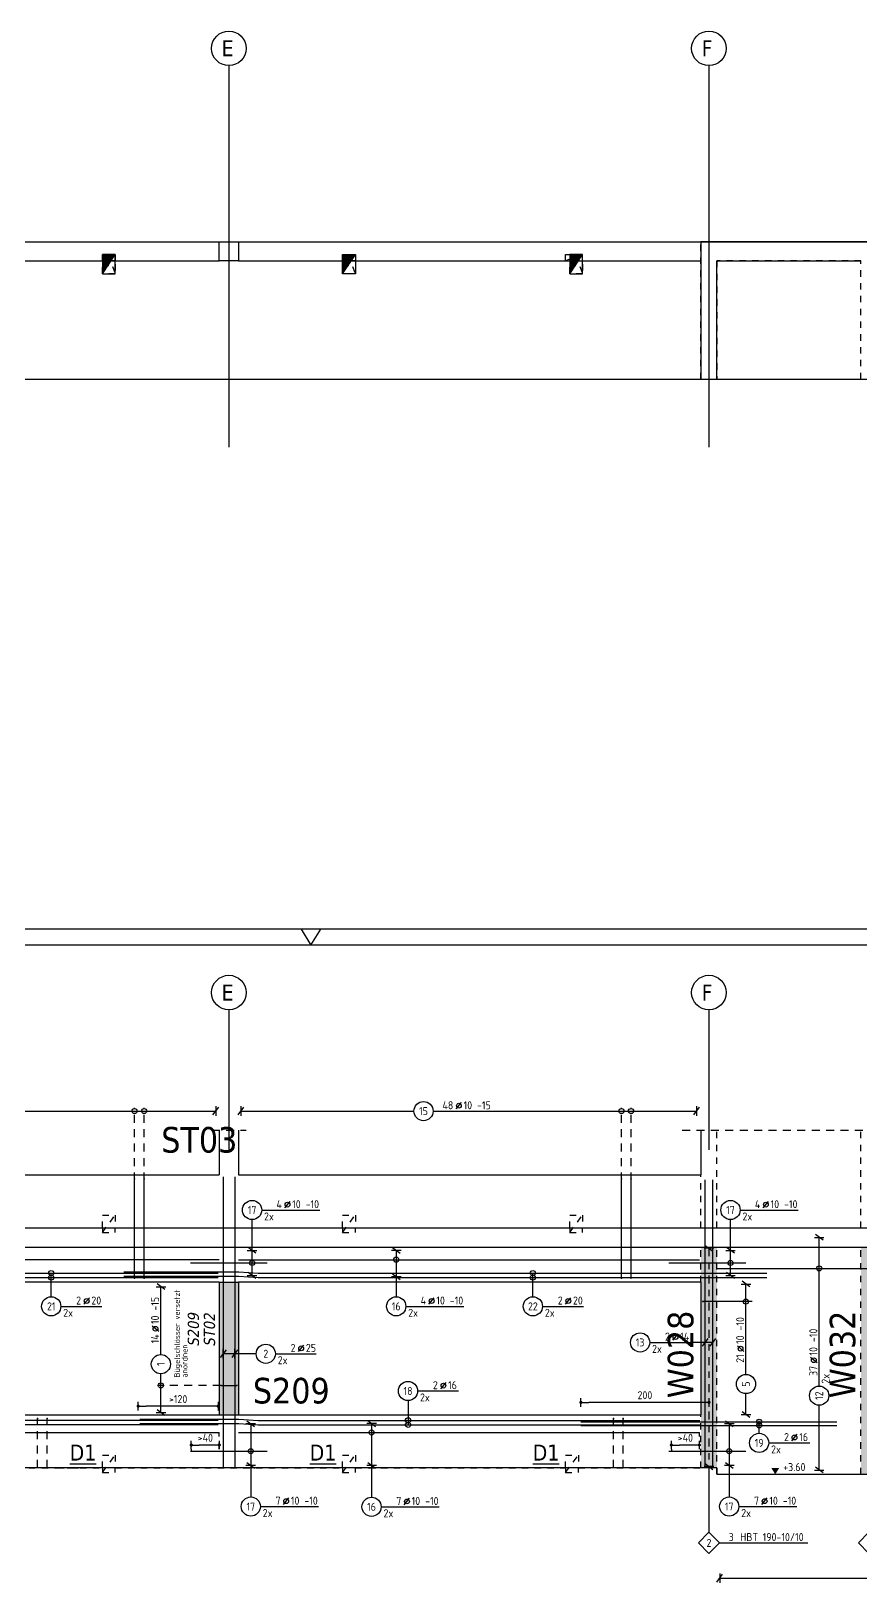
# Model space of a CAD drawing. Extents: x 40 to 135.7, y -30.7 to 24.7.
# Drawn here: x 65.31 to 78.27, y 0.47 to 24.72 of the extents above; entities that cross this region are included whole.
import ezdxf
from ezdxf.enums import TextEntityAlignment as Align

# ---------------------------------------------------------------- set-up
doc = ezdxf.new("R2010")
doc.units = 0
doc.header["$LTSCALE"] = 0.5
for name, pattern in [('AUSGEZOGEN', [1000.01, 1000, 0.01]), ('DOT', [0.175, 0.05, -0.125]), ('HIDDEN', [0.375, 0.25, -0.125]), ('HIDDEN2', [0.187, 0.125, -0.062]), ('HIDDEN4', [0.12, 0.02, -0.1]), ('PUNKT', [0.175, 0.05, -0.125]), ('STRICHPUNKT2', [0.55, 0.25, -0.125, 0.05, -0.125]), ('VERDECKT', [0.375, 0.25, -0.125])]:
    doc.linetypes.add(name, pattern=pattern)
for name, color, linetype in [('1.OG', 7, 'Continuous'), ('ACHSEN', 7, 'Continuous'), ('AFU', 7, 'Continuous'), ('BETON', 7, 'Continuous'), ('DD', 7, 'Continuous'), ('DRUEBER', 7, 'Continuous'), ('grau_dunkel', 7, 'Continuous'), ('grau_mittel', 7, 'Continuous'), ('HBT', 7, 'Continuous'), ('HILFE', 7, 'Continuous'), ('koten', 7, 'Continuous'), ('MASSE', 7, 'Continuous'), ('OBJEKT', 7, 'Continuous'), ('RAHMEN', 7, 'Continuous'), ('RND', 7, 'Continuous'), ('SFP_Achsen', 7, 'Continuous'), ('TEXT', 7, 'Continuous'), ('VERDECKT', 7, 'Continuous'), ('WD', 7, 'Continuous')]:
    doc.layers.add(name, color=color, linetype=linetype)
doc.layers.add('NOPLOT', color=7, linetype='Continuous', plot=False)
doc.styles.add('helv', font='tahoma.ttf')
doc.styles.add('txt', font='isocp.shx')
doc.linetypes.add('AFU_50K', pattern='A,0.15,["/",Standard,S=0.2,R=0,X=-0.01,Y=-0.1],0.07,["/",Standard,S=0.2,R=0,X=-0.01,Y=-0.1],0.15', length=0.37)
doc.linetypes.add('AFU_50L', pattern='A,0.75,["/",Standard,S=0.2,R=0,X=-0.01,Y=-0.1],0.07,["/",Standard,S=0.2,R=0,X=-0.01,Y=-0.1],0.75', length=1.57)
doc.dimstyles.new('DOT_I', dxfattribs={"dimscale": 0.5, "dimtxt": 0.25, "dimasz": 0.25, "dimexe": 0.1, "dimexo": 0.3, "dimgap": 0.1, "dimtad": 1, "dimdec": 3, "dimzin": 3, "dimtxsty": 'txt', "dimblk": 'DOT', "dimblk1": 'DOT', "dimblk2": 'DOT', "dimsah": 1, "dimcen": 0.1, "dimse1": 1, "dimse2": 1, "dimazin": 0, "dimtfac": 1, "dimtdec": 4, "dimtix": 1, "dimtmove": 2, "dimatfit": 3, "dimfxl": 0, "dimtvp": 1, "dimtolj": 1, "dimtzin": 0, "dimarcsym": 0})

# ---------------------------------------------------------------- blocks, each defined once
blk = doc.blocks.new('OKRD_O')
at = {"color": 0, "linetype": 'ByBlock'}
blk.add_solid([(-0.125, 0.202), (0.125, 0.202), (0, 0)], dxfattribs=at)
at = {"color": 0, "linetype": 'ByBlock', "style": 'txt'}
blk.add_attdef('OKRD', (0.25, 0.1), '', height=0.25, dxfattribs=at)
blk = doc.blocks.new('A1-57-0')
at = {"layer": 'RAHMEN'}
blk.add_line((137.9, 59.4), (0, 59.4), dxfattribs=at)
at = {"layer": 'RAHMEN', "color": 7, "linetype": 'Continuous'}
for p, q in [((59.14, 59.4), (59.45, 58.9)), ((59.45, 58.9), (59.76, 59.4))]:
    blk.add_line(p, q, dxfattribs=at)
at = {"layer": 'RAHMEN', "color": 5}
blk.add_line((137.4, 58.9), (2, 58.9), dxfattribs=at)
blk = doc.blocks.new('lei_gre')
at = {"layer": 'RND', "color": 7, "linetype": 'Continuous'}
for p, q in [((-0.09, -0.12), (0.09, 0.12)), ((0, 0.15), (0, -0.15))]:
    blk.add_line(p, q, dxfattribs=at)
blk = doc.blocks.new('RND_LEI')
at = {"layer": 'RND', "color": 7, "linetype": 'Continuous'}
blk.add_line((1.022, 0.066), (1.19, 0.27), dxfattribs=at)
for centre, radius in [((0, 0), 0.3), ((1.106, 0.168), 0.075)]:
    blk.add_circle(centre, radius, dxfattribs=at)
at = {"layer": 'RND', "color": 7, "linetype": 'Continuous', "style": 'txt'}
blk.add_attdef('POSL', text='', height=0.25, dxfattribs=at).set_placement((0, 0), align=Align.MIDDLE)
blk.add_attdef('ANZ', text='', height=0.25, dxfattribs=at).set_placement((0.931, 0.057), align=Align.RIGHT)
for tag, p in [('DUM', (1.253, 0.057)), ('ABSTD', (1.674, 0.057)), ('POSTXT', (0.374, -0.327))]:
    blk.add_attdef(tag, p, '', height=0.25, dxfattribs=at)
blk = doc.blocks.new('DOT')
at = {"layer": 'MASSE', "color": 7, "linetype": 'Continuous'}
for p, q in [((0, 0), (-1, 0)), ((0, 0.54), (0, -0.54))]:
    blk.add_line(p, q, dxfattribs=at)
at = {"layer": 'MASSE', "color": 7, "linetype": 'Continuous', "const_width": 0.2}
blk.add_lwpolyline([(-0.1, 0, 1), (0.1, 0, 1)], format="xyb", close=True, dxfattribs=at)
blk = doc.blocks.new('*D36')
at = {"layer": 'DEFPOINTS', "color": 0, "linetype": 'AUSGEZOGEN', "transparency": 16777216}
for p in [(67.811, 2.627), (67.811, 2.627), (68.248, 2.627)]:
    blk.add_point(p, dxfattribs=at)
at = {"layer": 'MASSE', "color": 0, "linetype": 'AUSGEZOGEN', "lineweight": -2, "transparency": 16777216}
blk.add_line((68.123, 2.627), (67.936, 2.627), dxfattribs=at)
at = {"layer": 'MASSE', "color": 0, "linetype": 'AUSGEZOGEN', "lineweight": -2, "transparency": 16777216, "xscale": 0.125, "yscale": 0.125, "zscale": 0.125, "rotation": 180}
blk.add_blockref('DOT', (67.811, 2.627), dxfattribs=at)
at = {"layer": 'MASSE', "color": 0, "linetype": 'AUSGEZOGEN', "lineweight": -2, "transparency": 16777216, "xscale": 0.125, "yscale": 0.125, "zscale": 0.125}
blk.add_blockref('DOT', (68.248, 2.627), dxfattribs=at)
at = {"layer": 'MASSE', "color": 0, "linetype": 'AUSGEZOGEN', "transparency": 16777216, "insert": (68.03, 2.74), "char_height": 0.125, "attachment_point": 5, "style": 'txt'}
blk.add_mtext('\\A1;>40', dxfattribs=at)
blk = doc.blocks.new('*D37')
at = {"layer": 'DEFPOINTS', "color": 0, "linetype": 'AUSGEZOGEN', "transparency": 16777216}
for p in [(75.311, 2.627), (75.311, 2.627), (75.748, 2.627)]:
    blk.add_point(p, dxfattribs=at)
at = {"layer": 'MASSE', "color": 0, "linetype": 'AUSGEZOGEN', "lineweight": -2, "transparency": 16777216}
blk.add_line((75.623, 2.627), (75.436, 2.627), dxfattribs=at)
at = {"layer": 'MASSE', "color": 0, "linetype": 'AUSGEZOGEN', "lineweight": -2, "transparency": 16777216, "xscale": 0.125, "yscale": 0.125, "zscale": 0.125, "rotation": 180}
blk.add_blockref('DOT', (75.311, 2.627), dxfattribs=at)
at = {"layer": 'MASSE', "color": 0, "linetype": 'AUSGEZOGEN', "lineweight": -2, "transparency": 16777216, "xscale": 0.125, "yscale": 0.125, "zscale": 0.125}
blk.add_blockref('DOT', (75.748, 2.627), dxfattribs=at)
at = {"layer": 'MASSE', "color": 0, "linetype": 'AUSGEZOGEN', "transparency": 16777216, "insert": (75.53, 2.74), "char_height": 0.125, "attachment_point": 5, "style": 'txt'}
blk.add_mtext('\\A1;>40', dxfattribs=at)
blk = doc.blocks.new('HBT_LEI')
at = {"layer": 'HBT', "color": 7, "linetype": 'Continuous'}
blk.add_lwpolyline([(-0.33, 0), (0, 0.33), (0.33, 0), (0, -0.33)], close=True, dxfattribs=at)
at = {"layer": 'HBT', "color": 7, "linetype": 'Continuous', "style": 'txt'}
blk.add_attdef('POSH', text='', height=0.25, dxfattribs=at).set_placement((0, -0.126), align=Align.CENTER)
blk.add_attdef('STKH', text='', height=0.25, dxfattribs=at).set_placement((0.776, 0.055), align=Align.RIGHT)
at = {"layer": 'HBT', "style": 'txt'}
for tag, p in [('ARTH', (0.973, 0.055)), ('TEXTH', (0.415, -0.309))]:
    blk.add_attdef(tag, p, '', height=0.25, dxfattribs=at)
blk = doc.blocks.new('*D78')
at = {"layer": 'DEFPOINTS', "color": 0, "linetype": 'AUSGEZOGEN', "transparency": 16777216}
for p in [(66.98, 3.233), (66.98, 3.233), (68.23, 3.236)]:
    blk.add_point(p, dxfattribs=at)
at = {"layer": 'MASSE', "color": 0, "linetype": 'AUSGEZOGEN', "lineweight": -2, "transparency": 16777216}
blk.add_line((68.105, 3.233), (67.105, 3.233), dxfattribs=at)
at = {"layer": 'MASSE', "color": 0, "linetype": 'AUSGEZOGEN', "lineweight": -2, "transparency": 16777216, "xscale": 0.125, "yscale": 0.125, "zscale": 0.125, "rotation": 180}
blk.add_blockref('DOT', (66.98, 3.233), dxfattribs=at)
at = {"layer": 'MASSE', "color": 0, "linetype": 'AUSGEZOGEN', "lineweight": -2, "transparency": 16777216, "xscale": 0.125, "yscale": 0.125, "zscale": 0.125}
blk.add_blockref('DOT', (68.23, 3.233), dxfattribs=at)
at = {"layer": 'MASSE', "color": 0, "linetype": 'AUSGEZOGEN', "transparency": 16777216, "insert": (67.605, 3.345), "char_height": 0.125, "attachment_point": 5, "style": 'txt'}
blk.add_mtext('\\A1;>120', dxfattribs=at)
blk = doc.blocks.new('*D81')
at = {"layer": 'DEFPOINTS', "color": 0, "linetype": 'AUSGEZOGEN', "transparency": 16777216}
for p in [(73.898, 3.293), (73.898, 3.293), (75.898, 3.293)]:
    blk.add_point(p, dxfattribs=at)
at = {"layer": 'MASSE', "color": 0, "linetype": 'AUSGEZOGEN', "lineweight": -2, "transparency": 16777216}
blk.add_line((75.773, 3.293), (74.023, 3.293), dxfattribs=at)
at = {"layer": 'MASSE', "color": 0, "linetype": 'AUSGEZOGEN', "lineweight": -2, "transparency": 16777216, "xscale": 0.125, "yscale": 0.125, "zscale": 0.125, "rotation": 180}
blk.add_blockref('DOT', (73.898, 3.293), dxfattribs=at)
at = {"layer": 'MASSE', "color": 0, "linetype": 'AUSGEZOGEN', "lineweight": -2, "transparency": 16777216, "xscale": 0.125, "yscale": 0.125, "zscale": 0.125}
blk.add_blockref('DOT', (75.898, 3.293), dxfattribs=at)
at = {"layer": 'MASSE', "color": 0, "linetype": 'AUSGEZOGEN', "transparency": 16777216, "insert": (74.898, 3.405), "char_height": 0.125, "attachment_point": 5, "style": 'txt'}
blk.add_mtext('\\A1;200', dxfattribs=at)

msp = doc.modelspace()

# ---------------------------------------------------------------- hatches: boundary and pattern name
at = {"layer": 'grau_dunkel', "transparency": 33554687}
for points in [[(66.4234, 21.2287), (66.4234, 20.9287), (66.6234, 21.2287)], [(70.1734, 21.2287), (70.1734, 20.9287), (70.3734, 21.2287)], [(73.7234, 21.2287), (73.7234, 20.9287), (73.9234, 21.2287)]]:
    msp.add_hatch(color=21, dxfattribs=at).paths.add_polyline_path(points)
at = {"layer": 'grau_dunkel'}
msp.add_hatch(color=21, dxfattribs=at).paths.add_polyline_path([(68.5484, 5.1694), (68.2484, 5.1694), (68.2484, 3.0994), (68.5484, 3.0994)])

# ---------------------------------------------------------------- linework, layer by layer
at = {"layer": '1.OG', "linetype": 'DOT', "lineweight": -2}
msp.add_lwpolyline([(68.2484, 21.4287), (68.5484, 21.4287), (68.5484, 21.1287), (68.2484, 21.1287)], close=True, dxfattribs=at)
for points in [[(75.7734, 19.2816), (75.7734, 21.4287), (82.2984, 21.4287), (82.2984, 19.2816)], [(78.2734, 19.2816), (78.2734, 21.1287), (76.0234, 21.1287), (76.0234, 19.2816)]]:
    msp.add_lwpolyline(points, dxfattribs=at)
at = {"layer": 'ACHSEN', "color": 140, "linetype": 'AUSGEZOGEN'}
for p, q in [((68.3984, 24.1787), (68.3984, 18.2155)), ((75.8984, 24.1787), (75.8984, 18.2155)), ((41.5984, 21.4287), (85.0484, 21.4287)), ((68.3984, 9.4248), (68.3984, 7.238)), ((75.8984, 9.4248), (75.8984, 7.238))]:
    msp.add_line(p, q, dxfattribs=at)
at = {"layer": 'AFU', "color": 8, "linetype": 'AFU_50L'}
for p, q in [((47.0234, 6.0194), (78.5234, 6.0194)), ((47.0234, 5.7194), (78.5234, 5.7194)), ((76.0234, 2.2694), (49.5234, 2.2694)), ((76.0234, 2.2694), (76.0234, 2.1694)), ((76.0234, 2.1694), (82.2984, 2.1694))]:
    msp.add_line(p, q, dxfattribs=at)
at = {"layer": 'AFU', "color": 8, "linetype": 'AFU_50K'}
for p, q in [((68.2484, 5.1694), (68.5484, 5.1694)), ((68.2484, 3.0994), (68.5484, 3.0994)), ((68.2484, 3.0994), (68.5484, 3.0994))]:
    msp.add_line(p, q, dxfattribs=at)
at = {"layer": 'BETON', "color": 6, "linetype": 'AUSGEZOGEN', "lineweight": -2}
for p, q in [((82.2984, 21.4287), (75.7734, 21.4287)), ((75.7734, 21.4287), (75.7734, 19.2816)), ((76.0234, 19.2816), (76.0234, 21.1287)), ((76.0234, 21.1287), (78.2734, 21.1287))]:
    msp.add_line(p, q, dxfattribs=at)
at = {"layer": 'BETON', "color": 6, "linetype": 'AUSGEZOGEN'}
for p, q in [((68.2484, 7.5439), (68.2484, 6.8494)), ((68.5484, 7.5439), (68.5484, 6.8494)), ((75.7734, 7.5439), (75.7734, 6.8494)), ((61.0484, 6.8494), (68.2484, 6.8494)), ((68.5484, 6.8494), (75.7734, 6.8494)), ((68.2484, 5.1694), (61.0484, 5.1694)), ((68.2484, 5.1694), (68.2484, 3.0994)), ((68.5484, 5.1694), (68.5484, 3.0994)), ((75.7734, 5.1694), (68.5484, 5.1694)), ((75.7734, 5.1694), (75.7734, 3.0994)), ((61.0484, 3.0994), (68.2484, 3.0994)), ((68.5484, 3.0994), (75.7734, 3.0994))]:
    msp.add_line(p, q, dxfattribs=at)
at = {"layer": 'BETON', "color": 6, "linetype": 'AUSGEZOGEN', "lineweight": -2}
msp.add_lwpolyline([(68.2484, 21.4287), (68.5484, 21.4287), (68.5484, 21.1287), (68.2484, 21.1287)], close=True, dxfattribs=at)
at = {"layer": 'DD', "color": 7, "linetype": 'AUSGEZOGEN'}
for p, q in [((66.4234, 20.9287), (66.6234, 21.2287)), ((70.1734, 20.9287), (70.3734, 21.2287)), ((73.7234, 20.9287), (73.9234, 21.2287))]:
    msp.add_line(p, q, dxfattribs=at)
at = {"layer": 'DD', "color": 7, "linetype": 'HIDDEN2'}
for p, q in [((66.4234, 21.0787), (66.5801, 21.0386)), ((66.5801, 21.0386), (66.6234, 20.9287)), ((70.1734, 21.0787), (70.3301, 21.0386)), ((70.3301, 21.0386), (70.3734, 20.9287)), ((73.7234, 21.0787), (73.8801, 21.0386)), ((73.8801, 21.0386), (73.9234, 20.9287))]:
    msp.add_line(p, q, dxfattribs=at)
at = {"layer": 'DD', "color": 7, "linetype": 'AUSGEZOGEN'}
for points in [[(66.6234, 21.2287), (66.4234, 21.2287), (66.4234, 20.9287), (66.6234, 20.9287)], [(70.1734, 21.2287), (70.3734, 21.2287), (70.3734, 20.9287), (70.1734, 20.9287)], [(73.9234, 21.2287), (73.7234, 21.2287), (73.7234, 20.9287), (73.9234, 20.9287)]]:
    msp.add_lwpolyline(points, close=True, dxfattribs=at)
at = {"layer": 'DD', "color": 7, "linetype": 'HIDDEN2'}
for points in [[(66.4234, 21.0787), (66.6234, 21.0787), (66.6234, 20.9287), (66.4234, 20.9287)], [(70.1734, 21.0787), (70.3734, 21.0787), (70.3734, 20.9287), (70.1734, 20.9287)], [(73.7234, 21.0787), (73.9234, 21.0787), (73.9234, 20.9287), (73.7234, 20.9287)]]:
    msp.add_lwpolyline(points, close=True, dxfattribs=at)
at = {"layer": 'DRUEBER', "color": 7, "linetype": 'PUNKT'}
for p, q in [((76.0234, 6.0194), (76.0234, 7.5439)), ((78.2734, 6.0194), (78.2734, 7.5439)), ((75.7734, 6.0194), (75.7734, 6.8494)), ((75.7734, 5.1694), (75.7734, 5.7194)), ((76.0234, 2.1694), (76.0234, 5.7194)), ((78.2734, 2.1694), (78.2734, 5.7194)), ((75.7734, 2.2694), (75.7734, 3.0994)), ((62.8733, 2.2694), (66.4234, 2.2694)), ((66.6234, 2.2694), (70.1734, 2.2694)), ((70.3734, 2.2694), (73.6584, 2.2694)), ((73.8584, 2.2694), (75.7734, 2.2694)), ((76.0234, 2.1694), (78.2734, 2.1694))]:
    msp.add_line(p, q, dxfattribs=at)
at = {"layer": 'DRUEBER', "color": 7, "linetype": 'DOT'}
for p, q in [((66.4234, 6.0194), (66.4234, 6.2194)), ((66.4234, 6.2194), (66.6234, 6.2194)), ((66.4234, 5.9494), (66.6234, 6.2194)), ((66.6234, 6.2194), (66.6234, 6.0194)), ((70.1734, 6.0194), (70.1734, 6.2194)), ((70.1734, 6.2194), (70.3734, 6.2194)), ((70.1734, 5.9494), (70.3734, 6.2194)), ((70.3734, 6.2194), (70.3734, 6.0194)), ((73.7234, 6.0194), (73.7234, 6.2194)), ((73.7234, 6.2194), (73.9234, 6.2194)), ((73.7234, 5.9494), (73.9234, 6.2194)), ((73.9234, 6.2194), (73.9234, 6.0194)), ((66.4234, 6.0194), (66.4234, 5.9494)), ((66.4234, 5.9494), (66.6234, 5.9494)), ((66.6234, 5.9494), (66.6234, 6.0194)), ((70.1734, 6.0194), (70.1734, 5.9494)), ((70.1734, 5.9494), (70.3734, 5.9494)), ((70.3734, 5.9494), (70.3734, 6.0194)), ((73.7234, 6.0194), (73.7234, 5.9494)), ((73.7234, 5.9494), (73.9234, 5.9494)), ((73.9234, 5.9494), (73.9234, 6.0194)), ((66.4234, 2.2694), (66.4234, 2.4694)), ((66.4234, 2.4694), (66.6234, 2.4694)), ((66.4234, 2.1994), (66.6234, 2.4694)), ((66.6234, 2.4694), (66.6234, 2.2694)), ((70.1734, 2.2694), (70.1734, 2.4694)), ((70.1734, 2.4694), (70.3734, 2.4694)), ((70.1734, 2.1994), (70.3734, 2.4694)), ((70.3734, 2.4694), (70.3734, 2.2694)), ((73.6584, 2.2694), (73.6584, 2.4694)), ((73.6584, 2.4694), (73.8584, 2.4694)), ((73.6584, 2.1994), (73.8584, 2.4694)), ((73.8584, 2.4694), (73.8584, 2.2694)), ((66.4234, 2.2694), (66.4234, 2.1994)), ((66.4234, 2.1994), (66.6234, 2.1994)), ((66.6234, 2.1994), (66.6234, 2.2694)), ((70.1734, 2.2694), (70.1734, 2.1994)), ((70.1734, 2.1994), (70.3734, 2.1994)), ((70.3734, 2.1994), (70.3734, 2.2694)), ((73.6584, 2.2694), (73.6584, 2.1994)), ((73.6584, 2.1994), (73.8584, 2.1994)), ((73.8584, 2.1994), (73.8584, 2.2694))]:
    msp.add_line(p, q, dxfattribs=at)
at = {"layer": 'grau_mittel', "color": 61, "linetype": 'AUSGEZOGEN'}
for points in [[(76.0234, 5.7194), (75.7734, 5.7194), (76.0234, 2.2694), (75.7734, 2.2694)], [(78.2734, 5.7194), (78.5234, 5.7194), (78.2734, 2.1694), (78.5234, 2.1694)]]:
    msp.add_solid(points, dxfattribs=at)
at = {"layer": 'HBT', "color": 6, "linetype": 'STRICHPUNKT2'}
msp.add_line((75.8984, 5.7014), (75.8984, 2.2908), dxfattribs=at)
at = {"layer": 'HBT', "color": 7, "linetype": 'AUSGEZOGEN'}
for p, q in [((75.8984, 2.2908), (75.8984, 1.2484)), ((76.0634, 1.0984), (77.4451, 1.0984))]:
    msp.add_line(p, q, dxfattribs=at)
at = {"layer": 'HILFE', "color": 102, "linetype": 'HIDDEN'}
for p, q in [((68.1311, 7.5439), (68.6674, 7.5439)), ((75.4783, 7.5439), (82.6921, 7.5439))]:
    msp.add_line(p, q, dxfattribs=at)
at = {"layer": 'MASSE', "color": 7, "linetype": 'HIDDEN4'}
for p, q in [((68.2484, 2.56), (68.2484, 2.8224)), ((75.7484, 2.56), (75.7484, 2.8224)), ((67.8109, 2.56), (67.8109, 2.531)), ((75.3109, 2.56), (75.3109, 2.531))]:
    msp.add_line(p, q, dxfattribs=at)
at = {"layer": 'NOPLOT', "color": 191, "linetype": 'AUSGEZOGEN'}
msp.add_line((42.0963, 19.2816), (85.4731, 19.2816), dxfattribs=at)
at = {"layer": 'OBJEKT', "color": 7, "linetype": 'AUSGEZOGEN'}
for p, q in [((61.0484, 21.4287), (68.2484, 21.4287)), ((68.5484, 21.4287), (75.7734, 21.4287)), ((61.0484, 21.1287), (68.2484, 21.1287)), ((68.5484, 21.1287), (75.7734, 21.1287))]:
    msp.add_line(p, q, dxfattribs=at)
at = {"layer": 'RND', "color": 7, "linetype": 'AUSGEZOGEN'}
for p, q in [((64.1943, 7.8442), (68.1943, 7.8442)), ((68.5869, 7.8442), (71.2888, 7.8442)), ((71.5888, 7.8442), (75.7054, 7.8442)), ((68.76, 5.6684), (68.76, 6.1488)), ((68.91, 6.2988), (69.8163, 6.2988)), ((76.235, 5.6684), (76.235, 6.1488)), ((76.385, 6.2988), (77.2913, 6.2988)), ((77.6205, 3.5484), (77.6205, 5.8701)), ((68.76, 5.276), (68.76, 5.6684)), ((71.0126, 5.6673), (71.0126, 5.2568)), ((76.235, 5.276), (76.235, 5.6684)), ((67.3351, 4.0403), (67.3351, 5.0993)), ((71.0126, 5.2568), (71.0126, 4.9434)), ((76.4768, 3.7294), (76.4768, 5.1414)), ((65.7724, 4.7934), (66.4124, 4.7934)), ((71.1626, 4.7934), (72.0689, 4.7934)), ((73.2974, 4.7934), (73.9374, 4.7934)), ((74.9723, 4.2299), (75.6123, 4.2299)), ((69.124, 4.053), (69.764, 4.053)), ((67.3351, 3.1333), (67.3351, 3.7403)), ((71.3465, 3.471), (71.9865, 3.471)), ((76.4768, 3.1021), (76.4768, 3.4294)), ((77.6205, 2.2356), (77.6205, 3.2484)), ((68.7401, 2.9591), (68.7401, 2.3092)), ((70.6268, 2.9631), (70.6268, 2.3082)), ((76.2151, 2.9591), (76.2151, 2.3092)), ((76.8326, 2.6598), (77.4726, 2.6598)), ((68.7401, 2.3092), (68.7401, 1.8159)), ((70.6268, 2.3082), (70.6268, 1.8115)), ((76.2151, 2.3092), (76.2151, 1.8159)), ((68.8901, 1.6659), (69.7963, 1.6659)), ((70.7768, 1.6615), (71.6831, 1.6615)), ((76.3651, 1.6659), (77.2713, 1.6659)), ((76.0676, 0.5466), (78.8377, 0.5466))]:
    msp.add_line(p, q, dxfattribs=at)
at = {"layer": 'RND', "color": 102, "linetype": 'VERDECKT'}
for p, q in [((66.9239, 6.5357), (66.9239, 7.8942)), ((67.0739, 6.5357), (67.0739, 7.8942)), ((74.5305, 6.5357), (74.5305, 7.8942)), ((74.6805, 6.5357), (74.6805, 7.8942)), ((68.2734, 3.559), (67.2851, 3.559))]:
    msp.add_line(p, q, dxfattribs=at)
at = {"layer": 'RND', "color": 102, "linetype": 'AUSGEZOGEN'}
for p, q in [((65.6224, 4.9434), (65.6224, 5.313)), ((73.1474, 4.9434), (73.1474, 5.313)), ((75.9577, 4.2299), (75.6123, 4.2299)), ((68.824, 4.053), (68.3084, 4.053)), ((71.1965, 3.321), (71.1965, 2.9424)), ((76.6826, 2.8098), (76.6826, 3.0036))]:
    msp.add_line(p, q, dxfattribs=at)
at = {"layer": 'RND', "color": 7, "linetype": 'AUSGEZOGEN'}
for points, const_width in [([(66.9169, 6.7857, 1), (66.9309, 6.7857, 1)], 0.014), ([(67.0669, 6.7857, 1), (67.0809, 6.7857, 1)], 0.014), ([(74.5235, 6.7857, 1), (74.5375, 6.7857, 1)], 0.014), ([(74.6735, 6.7857, 1), (74.6875, 6.7857, 1)], 0.014), ([(66.9169, 5.2357, 1), (66.9309, 5.2357, 1)], 0.014), ([(67.0669, 5.2357, 1), (67.0809, 5.2357, 1)], 0.014), ([(74.5235, 5.2357, 1), (74.5375, 5.2357, 1)], 0.014), ([(74.6735, 5.2357, 1), (74.6875, 5.2357, 1)], 0.014), ([(75.8053, 4.8757, -1), (75.8053, 4.8617, -1)], 0.014), ([(68.2671, 3.559, 1), (68.2796, 3.559, 1)], 0.0125), ([(68.5171, 3.559, 1), (68.5296, 3.559, 1)], 0.0125), ([(65.4007, 3.0394, 1), (65.4147, 3.0394, 1)], 0.014), ([(65.5507, 3.0394, 1), (65.5647, 3.0394, 1)], 0.014), ([(74.4013, 3.0394, 1), (74.4153, 3.0394, 1)], 0.014), ([(74.5513, 3.0394, 1), (74.5653, 3.0394, 1)], 0.014)]:
    msp.add_lwpolyline(points, format="xyb", close=True, dxfattribs=dict(at, const_width=const_width))
at = {"layer": 'RND', "color": 1, "linetype": 'AUSGEZOGEN'}
for points in [[(68.3084, 6.8194), (68.3084, 2.2694)], [(68.4884, 6.8194), (68.4884, 2.2694)], [(66.9239, 5.2357), (66.9239, 6.7857)], [(67.0739, 5.2357), (67.0739, 6.7857)], [(74.5305, 5.2357), (74.5305, 6.7857)], [(74.6805, 5.2357), (74.6805, 6.7857)], [(75.8383, 2.2694), (75.8383, 6.7694)], [(75.9577, 2.2694), (75.9577, 6.7694)], [(66.9239, 5.2357), (66.9239, 6.5357)], [(67.0739, 5.2357), (67.0739, 6.5357)], [(74.5305, 5.2357), (74.5305, 6.5357)], [(74.6805, 5.2357), (74.6805, 6.5357)], [(61.0484, 5.5245), (68.2484, 5.5245)], [(67.7984, 5.4716), (68.9984, 5.4716)], [(67.7984, 5.4716), (68.9984, 5.4716)], [(68.5484, 5.5228), (75.7484, 5.5228)], [(75.2734, 5.4716), (76.4734, 5.4716)], [(75.2734, 5.4716), (76.4734, 5.4716)], [(76.0234, 5.3871), (81.9734, 5.3871)], [(59.23, 5.333), (61.03, 5.333), (61.33, 5.313), (68.23, 5.313)], [(59.23, 5.263), (61.03, 5.263), (61.33, 5.243), (68.23, 5.243)], [(66.755, 5.333), (68.555, 5.333), (68.855, 5.313), (76.805, 5.313)], [(66.755, 5.263), (68.555, 5.263), (68.855, 5.243), (76.805, 5.243)], [(76.5753, 4.8687), (75.8053, 4.8687)], [(68.2734, 3.559), (68.5234, 3.559)], [(68.23, 3.0124), (61.08, 3.0124)], [(68.23, 2.9424), (61.08, 2.9424)], [(67.005, 3.0324), (68.555, 3.0324), (68.855, 3.0124), (75.755, 3.0124)], [(67.005, 2.9624), (68.555, 2.9624), (68.855, 2.9424), (75.755, 2.9424)], [(73.8984, 2.9895), (77.8984, 2.9895)], [(73.8984, 2.9328), (77.8984, 2.9328)], [(61.0484, 2.8224), (68.2484, 2.8224)], [(68.5484, 2.8224), (75.7484, 2.8224)], [(67.7984, 2.531), (68.9984, 2.531)], [(75.2734, 2.531), (76.4734, 2.531)]]:
    msp.add_lwpolyline(points, dxfattribs=at)
at = {"layer": 'RND', "color": 1, "linetype": 'HIDDEN'}
for points in [[(65.4077, 2.2694), (65.4077, 3.0394)], [(65.5577, 2.2694), (65.5577, 3.0394)], [(74.4083, 2.2694), (74.4083, 3.0394)], [(74.5583, 2.2694), (74.5583, 3.0394)]]:
    msp.add_lwpolyline(points, dxfattribs=at)
at = {"layer": 'RND', "color": 7, "linetype": 'AUSGEZOGEN'}
for centre in [(66.9239, 7.8442), (67.0739, 7.8442), (74.5305, 7.8442), (74.6805, 7.8442), (65.6224, 5.313), (68.76, 5.4716), (71.0126, 5.5228), (73.1474, 5.313), (76.235, 5.4716), (77.6205, 5.3871), (65.6224, 5.243), (73.1474, 5.243), (76.4768, 4.8687), (67.3351, 3.559), (71.1965, 3.0124), (71.1965, 2.9424), (76.6826, 2.9895), (76.6826, 2.9328), (70.6268, 2.8224), (68.7401, 2.531), (76.2151, 2.531)]:
    msp.add_circle(centre, 0.04, dxfattribs=at)
at = {"layer": 'SFP_Achsen', "color": 7, "linetype": 'AUSGEZOGEN'}
for centre in [(68.3984, 24.4492), (75.8984, 24.4492), (68.3984, 9.6953), (75.8984, 9.6953)]:
    msp.add_circle(centre, 0.2705, dxfattribs=at)
at = {"layer": 'VERDECKT', "color": 7, "linetype": 'HIDDEN'}
msp.add_line((66.0484, 2.2644), (65.7484, 2.2644), dxfattribs=at)
at = {"layer": 'WD', "color": 102, "linetype": 'HIDDEN2'}
for p, q in [((66.4234, 21.1287), (66.6234, 21.2287)), ((70.1734, 21.1287), (70.3734, 21.2287)), ((73.6584, 21.1287), (73.8584, 21.2287))]:
    msp.add_line(p, q, dxfattribs=at)
for points in [[(66.4234, 21.2287), (66.6234, 21.2287), (66.6234, 21.1287), (66.4234, 21.1287)], [(70.1734, 21.2287), (70.3734, 21.2287), (70.3734, 21.1287), (70.1734, 21.1287)], [(73.6584, 21.2287), (73.8584, 21.2287), (73.8584, 21.1287), (73.6584, 21.1287)]]:
    msp.add_lwpolyline(points, close=True, dxfattribs=at)

# ---------------------------------------------------------------- block references
at = {"layer": 'HBT', "color": 6, "linetype": 'STRICHPUNKT2', "xscale": 0.5, "yscale": 0.5, "zscale": 0.5, "rotation": 269.9999999999991}
for p in [(75.8984, 5.7014), (75.8984, 2.2908)]:
    msp.add_blockref('lei_gre', p, dxfattribs=at)
at = {"layer": 'HBT', "color": 7, "linetype": 'AUSGEZOGEN', "xscale": 0.5, "yscale": 0.5, "zscale": 0.5}
for p in [(75.8984, 1.0984), (78.3984, 1.0984)]:
    msp.add_blockref('HBT_LEI', p, dxfattribs=at).add_auto_attribs({'POSH': '2', 'STKH': '3', 'ARTH': 'HBT 190-10/10'})
at = {"layer": 'koten', "color": 7, "linetype": 'AUSGEZOGEN', "xscale": 0.5, "yscale": 0.5, "zscale": 0.5}
msp.add_blockref('OKRD_O', (76.9344, 2.1694), dxfattribs=at).add_auto_attribs({'OKRD': '+3.60'})
at = {"layer": 'RAHMEN', "color": 7, "linetype": 'AUSGEZOGEN', "xscale": 0.5, "yscale": 0.5, "zscale": 0.5}
msp.add_blockref('A1-57-0', (39.9553, -19.0109), dxfattribs=at)
at = {"layer": 'RND', "color": 7, "linetype": 'AUSGEZOGEN', "xscale": 0.5, "yscale": 0.5, "zscale": 0.5}
for p in [(68.1943, 7.8442), (68.5869, 7.8442), (75.7054, 7.8442), (76.0676, 0.5466)]:
    msp.add_blockref('lei_gre', p, dxfattribs=at)
for p, values in [((71.4388, 7.8442), {'POSL': '15', 'DUM': '10', 'ANZ': '48', 'ABSTD': '-15'}), ((68.76, 6.2988), {'POSL': '17', 'DUM': '10', 'ANZ': '4', 'ABSTD': '-10', 'POSTXT': '2x'}), ((76.235, 6.2988), {'POSL': '17', 'DUM': '10', 'ANZ': '4', 'ABSTD': '-10', 'POSTXT': '2x'}), ((65.6224, 4.7934), {'POSL': '21', 'DUM': '20', 'ANZ': '2', 'POSTXT': '2x'}), ((71.0126, 4.7934), {'POSL': '16', 'DUM': '10', 'ANZ': '4', 'ABSTD': '-10', 'POSTXT': '2x'}), ((73.1474, 4.7934), {'POSL': '22', 'DUM': '20', 'ANZ': '2', 'POSTXT': '2x'}), ((74.8223, 4.2299), {'POSL': '13', 'DUM': '14', 'ANZ': '2', 'POSTXT': '2x'}), ((68.974, 4.053), {'POSL': '2', 'DUM': '25', 'ANZ': '2', 'POSTXT': '2x'}), ((71.1965, 3.471), {'POSL': '18', 'DUM': '16', 'ANZ': '2', 'POSTXT': '2x'}), ((76.6826, 2.6598), {'POSL': '19', 'DUM': '16', 'ANZ': '2', 'POSTXT': '2x'}), ((68.7401, 1.6659), {'POSL': '17', 'DUM': '10', 'ANZ': '7', 'ABSTD': '-10', 'POSTXT': '2x'}), ((70.6268, 1.6615), {'POSL': '16', 'DUM': '10', 'ANZ': '7', 'ABSTD': '-10', 'POSTXT': '2x'}), ((76.2151, 1.6659), {'POSL': '17', 'DUM': '10', 'ANZ': '7', 'ABSTD': '-10', 'POSTXT': '2x'})]:
    msp.add_blockref('RND_LEI', p, dxfattribs=at).add_auto_attribs(values)
for p, rotation in [((77.6205, 5.8701), 90), ((68.76, 5.6684), 90), ((71.0126, 5.6673), 270), ((76.235, 5.6684), 90), ((67.3351, 5.0993), 90), ((68.76, 5.276), 90), ((71.0126, 5.2568), 270), ((76.235, 5.276), 90), ((76.4768, 5.1414), 90), ((67.3351, 3.1333), 90), ((68.7401, 2.9591), 270), ((70.6268, 2.9631), 270), ((76.2151, 2.9591), 270), ((76.4768, 3.1021), 90), ((68.7401, 2.3092), 270), ((70.6268, 2.3082), 270), ((76.2151, 2.3092), 270), ((77.6205, 2.2356), 90)]:
    msp.add_blockref('lei_gre', p, dxfattribs=dict(at, rotation=rotation))
at = {"layer": 'RND', "color": 7, "linetype": 'AUSGEZOGEN', "xscale": 0.5, "yscale": 0.5, "zscale": 0.5, "rotation": 90}
for p, values in [((67.3351, 3.8903), {'POSL': '1', 'DUM': '10', 'ANZ': '14', 'ABSTD': '-15'}), ((76.4768, 3.5794), {'POSL': '5', 'DUM': '10', 'ANZ': '21', 'ABSTD': '-10'}), ((77.6205, 3.3984), {'POSL': '12', 'DUM': '10', 'ANZ': '37', 'ABSTD': '-10', 'POSTXT': '2x'})]:
    msp.add_blockref('RND_LEI', p, dxfattribs=at).add_auto_attribs(values)
at = {"layer": 'RND', "color": 102, "linetype": 'AUSGEZOGEN', "xscale": 0.5, "yscale": 0.5, "zscale": 0.5, "rotation": 180}
for p in [(68.3084, 4.053), (68.4884, 4.053), (75.8383, 4.2299), (75.9577, 4.2299)]:
    msp.add_blockref('lei_gre', p, dxfattribs=at)

# ---------------------------------------------------------------- texts
at = {"layer": 'NOPLOT', "color": 191, "linetype": 'AUSGEZOGEN', "style": 'helv'}
for s, p in [('ST03', (67.3415, 7.1962)), ('S209', (68.7732, 3.2764))]:
    msp.add_text(s, height=0.4, dxfattribs=at).set_placement(p)
for s, p in [('W028', (75.6545, 3.3587)), ('W032', (78.1851, 3.3587))]:
    msp.add_text(s, height=0.4, rotation=90, dxfattribs=at).set_placement(p)
at = {"layer": 'SFP_Achsen', "color": 6, "linetype": 'AUSGEZOGEN', "style": 'helv'}
for s, p in [('E', (68.2843, 24.3248)), ('F', (75.7843, 24.3248)), ('E', (68.2843, 9.5709)), ('F', (75.7843, 9.5709))]:
    msp.add_text(s, height=0.25, dxfattribs=at).set_placement(p)
at = {"layer": 'TEXT', "color": 102, "linetype": 'AUSGEZOGEN', "style": 'txt'}
for s, p in [('Bügelschlösser versetzt', (67.6325, 3.6813)), ('anordnen', (67.7513, 3.6813))]:
    msp.add_text(s, height=0.09, rotation=90, dxfattribs=at).set_placement(p)
at = {"layer": 'TEXT', "color": 1, "linetype": 'AUSGEZOGEN', "style": 'helv', "oblique": 10}
for s, p in [('S209', (67.9297, 4.1639)), ('ST02', (68.181, 4.1639))]:
    msp.add_text(s, height=0.175, rotation=90, dxfattribs=at).set_placement(p)
at = {"layer": 'TEXT', "color": 6, "linetype": 'AUSGEZOGEN', "style": 'helv'}
for p in [(65.9106, 2.3834), (69.6606, 2.3834), (73.1456, 2.3834)]:
    msp.add_text('%%uD1', height=0.25, dxfattribs=at).set_placement(p)

# ---------------------------------------------------------------- dimensions: what is measured, and where the dimension line sits
at = {"layer": 'MASSE', "color": 7, "linetype": 'AUSGEZOGEN'}
for base, p1, p2, text, picture, middle in [((66.98, 3.2327), (68.23, 3.2361), (66.98, 3.2327), '>120', '*D78', (67.605, 3.3452)), ((67.8109, 2.6275), (68.2484, 2.6275), (67.8109, 2.6275), '>40', '*D36', (68.0296, 2.74)), ((75.3109, 2.6275), (75.7484, 2.6275), (75.3109, 2.6275), '>40', '*D37', (75.5296, 2.74))]:
    dim = msp.add_linear_dim(base=base, p1=p1, p2=p2, text=text, dimstyle='DOT_I', override={"dimdec": 1, "dimlfac": 100}, dxfattribs=at)
    dim.commit()
    dim.dimension.update_dxf_attribs({"geometry": picture, "text_midpoint": middle})
dim = msp.add_linear_dim(base=(73.8984, 3.293), p1=(75.8984, 3.293), p2=(73.8984, 3.293), dimstyle='DOT_I', override={"dimdec": 0, "dimlfac": 100}, dxfattribs=at)
dim.commit()
dim.dimension.update_dxf_attribs({"geometry": '*D81', "text_midpoint": (74.8984, 3.4055)})

doc.saveas('drawing.dxf')
